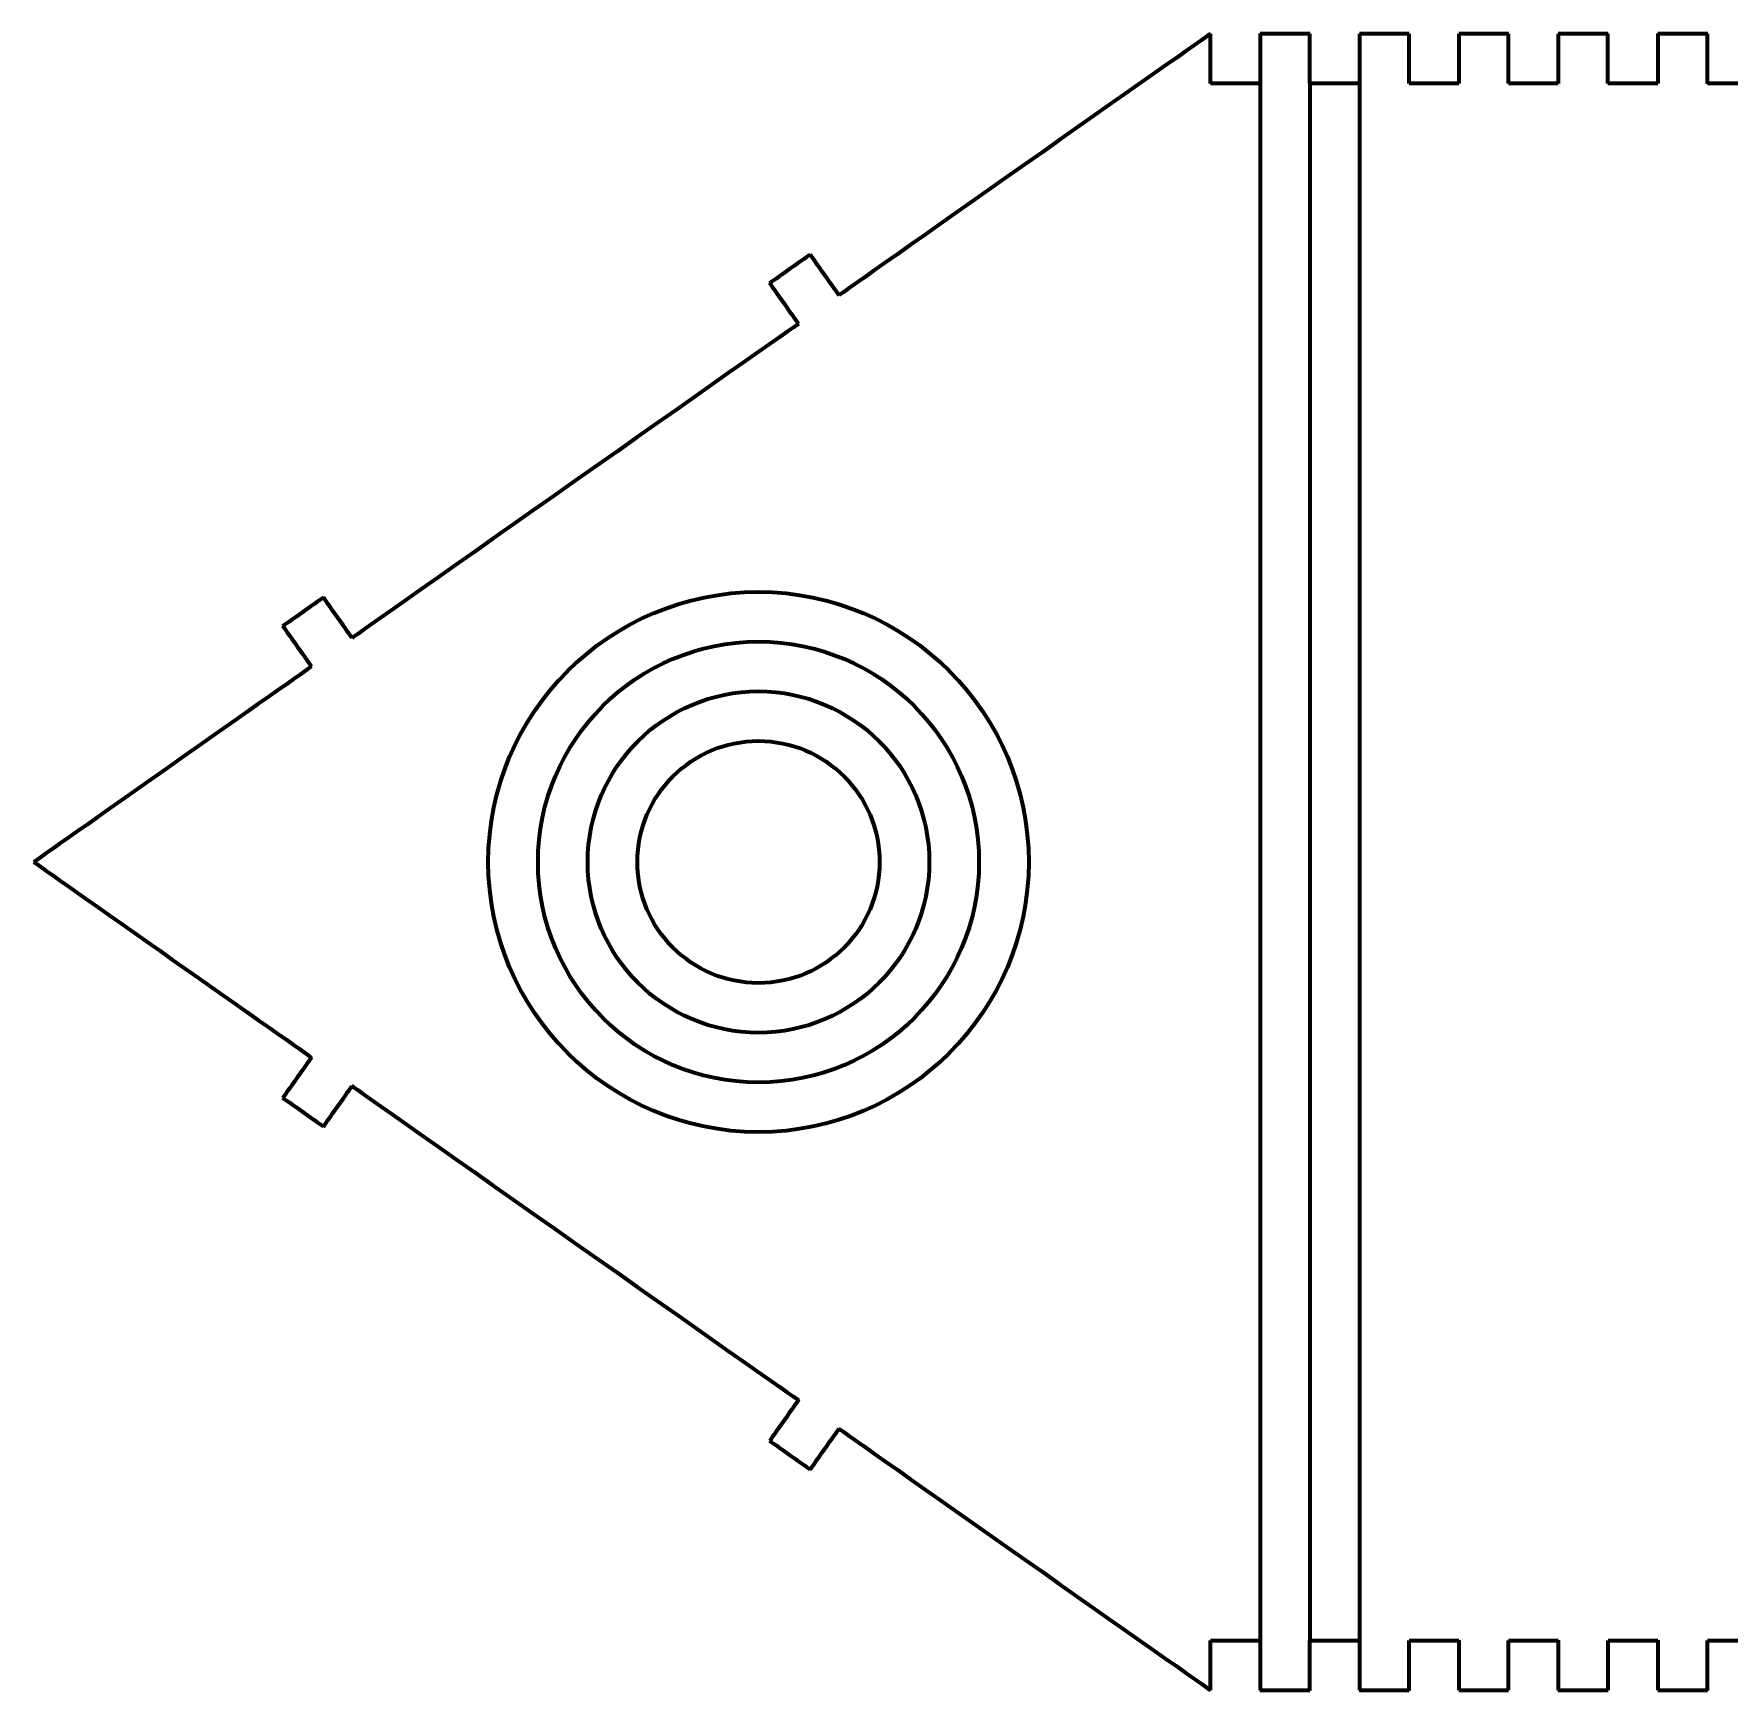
# Model space of a CAD drawing. Header units: centimetres. Extents: x 1569 to 2514, y -799 to -397.
# Drawn here: x 2296.1 to 2391.6, y -690.8 to -597.4 of the extents above; entities that cross this region are included whole.
import ezdxf

# ---------------------------------------------------------------- set-up
doc = ezdxf.new("R2010")
doc.units = ezdxf.units.CM
doc.header["$MEASUREMENT"] = 0
doc.layers.add('layer 1', color=7, linetype='Continuous')

msp = doc.modelspace()

# ---------------------------------------------------------------- linework, layer by layer
at = {"layer": 'layer 1', "lineweight": 80}
for points, knots in [([(2362.413, -597.423), (2362.413, -597.423), (2362.413, -597.423), (2341.498, -612.153), (2341.498, -612.153)], [0.005347594, 0.005347594, 0.005347594, 0.005347594, 0.005347604, 0.010695187, 0.010695187, 0.010695187, 0.010695187]), ([(2368.013, -597.422), (2368.013, -597.422), (2368.013, -597.422), (2365.212, -597.422), (2365.212, -597.422)], [0.973262032, 0.973262032, 0.973262032, 0.973262032, 0.973262042, 0.978609626, 0.978609626, 0.978609626, 0.978609626]), ([(2365.212, -597.422), (2365.212, -597.422), (2365.212, -597.422), (2365.212, -600.222), (2365.212, -600.222)], [0.978609626, 0.978609626, 0.978609626, 0.978609626, 0.978609636, 0.983957219, 0.983957219, 0.983957219, 0.983957219]), ([(2368.013, -600.222), (2368.013, -600.222), (2368.013, -600.222), (2368.013, -597.422), (2368.013, -597.422)], [0.967914439, 0.967914439, 0.967914439, 0.967914439, 0.967914449, 0.973262032, 0.973262032, 0.973262032, 0.973262032]), ([(2373.611, -597.422), (2373.611, -597.422), (2373.611, -597.422), (2370.811, -597.422), (2370.811, -597.422)], [0.951871658, 0.951871658, 0.951871658, 0.951871658, 0.951871668, 0.957219251, 0.957219251, 0.957219251, 0.957219251]), ([(2370.811, -597.422), (2370.811, -597.422), (2370.811, -597.422), (2370.811, -600.222), (2370.811, -600.222)], [0.957219251, 0.957219251, 0.957219251, 0.957219251, 0.957219261, 0.962566845, 0.962566845, 0.962566845, 0.962566845]), ([(2373.611, -600.222), (2373.611, -600.222), (2373.611, -600.222), (2373.611, -597.422), (2373.611, -597.422)], [0.946524064, 0.946524064, 0.946524064, 0.946524064, 0.946524074, 0.951871658, 0.951871658, 0.951871658, 0.951871658]), ([(2379.211, -597.422), (2379.211, -597.422), (2379.211, -597.422), (2376.411, -597.422), (2376.411, -597.422)], [0.930481283, 0.930481283, 0.930481283, 0.930481283, 0.930481293, 0.935828877, 0.935828877, 0.935828877, 0.935828877]), ([(2376.411, -597.422), (2376.411, -597.422), (2376.411, -597.422), (2376.411, -600.222), (2376.411, -600.222)], [0.935828877, 0.935828877, 0.935828877, 0.935828877, 0.935828887, 0.941176471, 0.941176471, 0.941176471, 0.941176471]), ([(2379.211, -600.222), (2379.211, -600.222), (2379.211, -600.222), (2379.211, -597.422), (2379.211, -597.422)], [0.92513369, 0.92513369, 0.92513369, 0.92513369, 0.9251337, 0.930481283, 0.930481283, 0.930481283, 0.930481283]), ([(2384.811, -597.422), (2384.811, -597.422), (2384.811, -597.422), (2382.011, -597.422), (2382.011, -597.422)], [0.909090909, 0.909090909, 0.909090909, 0.909090909, 0.909090919, 0.914438503, 0.914438503, 0.914438503, 0.914438503]), ([(2382.011, -597.422), (2382.011, -597.422), (2382.011, -597.422), (2382.011, -600.222), (2382.011, -600.222)], [0.914438503, 0.914438503, 0.914438503, 0.914438503, 0.914438513, 0.919786096, 0.919786096, 0.919786096, 0.919786096]), ([(2384.811, -600.222), (2384.811, -600.222), (2384.811, -600.222), (2384.811, -597.422), (2384.811, -597.422)], [0.903743316, 0.903743316, 0.903743316, 0.903743316, 0.903743326, 0.909090909, 0.909090909, 0.909090909, 0.909090909]), ([(2390.411, -597.422), (2390.411, -597.422), (2390.411, -597.422), (2387.611, -597.422), (2387.611, -597.422)], [0.887700535, 0.887700535, 0.887700535, 0.887700535, 0.887700545, 0.893048128, 0.893048128, 0.893048128, 0.893048128]), ([(2387.611, -597.422), (2387.611, -597.422), (2387.611, -597.422), (2387.611, -600.222), (2387.611, -600.222)], [0.893048128, 0.893048128, 0.893048128, 0.893048128, 0.893048138, 0.898395722, 0.898395722, 0.898395722, 0.898395722]), ([(2390.411, -600.222), (2390.411, -600.222), (2390.411, -600.222), (2390.411, -597.422), (2390.411, -597.422)], [0.882352941, 0.882352941, 0.882352941, 0.882352941, 0.882352951, 0.887700535, 0.887700535, 0.887700535, 0.887700535]), ([(2365.212, -600.222), (2365.212, -600.222), (2365.212, -600.222), (2362.413, -600.223), (2362.413, -600.223)], [0.983957219, 0.983957219, 0.983957219, 0.983957219, 0.983957229, 0.989304813, 0.989304813, 0.989304813, 0.989304813]), ([(2370.811, -600.222), (2370.811, -600.222), (2370.811, -600.222), (2368.013, -600.222), (2368.013, -600.222)], [0.962566845, 0.962566845, 0.962566845, 0.962566845, 0.962566855, 0.967914439, 0.967914439, 0.967914439, 0.967914439]), ([(2376.411, -600.222), (2376.411, -600.222), (2376.411, -600.222), (2373.611, -600.222), (2373.611, -600.222)], [0.941176471, 0.941176471, 0.941176471, 0.941176471, 0.941176481, 0.946524064, 0.946524064, 0.946524064, 0.946524064]), ([(2382.011, -600.222), (2382.011, -600.222), (2382.011, -600.222), (2379.211, -600.222), (2379.211, -600.222)], [0.919786096, 0.919786096, 0.919786096, 0.919786096, 0.919786106, 0.92513369, 0.92513369, 0.92513369, 0.92513369]), ([(2387.611, -600.222), (2387.611, -600.222), (2387.611, -600.222), (2384.811, -600.222), (2384.811, -600.222)], [0.898395722, 0.898395722, 0.898395722, 0.898395722, 0.898395732, 0.903743316, 0.903743316, 0.903743316, 0.903743316]), ([(2393.211, -600.222), (2393.211, -600.222), (2393.211, -600.222), (2390.411, -600.222), (2390.411, -600.222)], [0.877005348, 0.877005348, 0.877005348, 0.877005348, 0.877005358, 0.882352941, 0.882352941, 0.882352941, 0.882352941]), ([(2339.88, -609.858), (2339.88, -609.858), (2339.88, -609.858), (2337.592, -611.471), (2337.592, -611.471)], [0.016042781, 0.016042781, 0.016042781, 0.016042781, 0.016042791, 0.021390374, 0.021390374, 0.021390374, 0.021390374]), ([(2341.498, -612.153), (2341.498, -612.153), (2341.498, -612.153), (2339.88, -609.858), (2339.88, -609.858)], [0.010695187, 0.010695187, 0.010695187, 0.010695187, 0.010695197, 0.016042781, 0.016042781, 0.016042781, 0.016042781]), ([(2337.592, -611.471), (2337.592, -611.471), (2337.592, -611.471), (2339.208, -613.764), (2339.208, -613.764)], [0.021390374, 0.021390374, 0.021390374, 0.021390374, 0.021390384, 0.026737968, 0.026737968, 0.026737968, 0.026737968]), ([(2339.208, -613.764), (2339.208, -613.764), (2339.208, -613.764), (2314.068, -631.468), (2314.068, -631.468)], [0.026737968, 0.026737968, 0.026737968, 0.026737968, 0.026737978, 0.032085561, 0.032085561, 0.032085561, 0.032085561]), ([(2312.458, -629.184), (2312.458, -629.184), (2312.458, -629.184), (2310.17, -630.797), (2310.17, -630.797)], [0.037433155, 0.037433155, 0.037433155, 0.037433155, 0.037433165, 0.042780749, 0.042780749, 0.042780749, 0.042780749]), ([(2314.068, -631.468), (2314.068, -631.468), (2314.068, -631.468), (2312.458, -629.184), (2312.458, -629.184)], [0.032085561, 0.032085561, 0.032085561, 0.032085561, 0.032085571, 0.037433155, 0.037433155, 0.037433155, 0.037433155]), ([(2310.17, -630.797), (2310.17, -630.797), (2310.17, -630.797), (2311.78, -633.08), (2311.78, -633.08)], [0.042780749, 0.042780749, 0.042780749, 0.042780749, 0.042780759, 0.048128342, 0.048128342, 0.048128342, 0.048128342]), ([(2311.78, -633.08), (2311.78, -633.08), (2311.78, -633.08), (2296.148, -644.088), (2296.148, -644.088)], [0.048128342, 0.048128342, 0.048128342, 0.048128342, 0.048128352, 0.053475936, 0.053475936, 0.053475936, 0.053475936]), ([(2336.963, -637.268), (2336.963, -637.268), (2340.729, -637.268), (2343.783, -640.321), (2343.783, -644.088), (2343.783, -644.088), (2343.783, -647.854), (2340.73, -650.908), (2336.963, -650.908)], [0.2, 0.2, 0.2, 0.2, 0.2, 0.4, 0.4, 0.4, 0.4, 0.6, 0.6, 0.6, 0.6]), ([(2296.148, -644.088), (2296.148, -644.088), (2296.148, -644.088), (2311.78, -655.095), (2311.78, -655.095)], [0.053475936, 0.053475936, 0.053475936, 0.053475936, 0.053475946, 0.058823529, 0.058823529, 0.058823529, 0.058823529]), ([(2336.963, -650.908), (2336.963, -650.908), (2333.197, -650.908), (2330.143, -647.855), (2330.143, -644.088)], [0.6, 0.6, 0.6, 0.6, 0.6, 1, 1, 1, 1]), ([(2311.78, -655.095), (2311.78, -655.095), (2311.78, -655.095), (2310.17, -657.378), (2310.17, -657.378)], [0.058823529, 0.058823529, 0.058823529, 0.058823529, 0.058823539, 0.064171123, 0.064171123, 0.064171123, 0.064171123]), ([(2312.458, -658.991), (2312.458, -658.991), (2312.458, -658.991), (2314.068, -656.707), (2314.068, -656.707)], [0.069518717, 0.069518717, 0.069518717, 0.069518717, 0.069518727, 0.07486631, 0.07486631, 0.07486631, 0.07486631]), ([(2314.068, -656.707), (2314.068, -656.707), (2314.068, -656.707), (2339.208, -674.411), (2339.208, -674.411)], [0.07486631, 0.07486631, 0.07486631, 0.07486631, 0.07486632, 0.080213904, 0.080213904, 0.080213904, 0.080213904]), ([(2310.17, -657.378), (2310.17, -657.378), (2310.17, -657.378), (2312.458, -658.991), (2312.458, -658.991)], [0.064171123, 0.064171123, 0.064171123, 0.064171123, 0.064171133, 0.069518717, 0.069518717, 0.069518717, 0.069518717]), ([(2339.208, -674.411), (2339.208, -674.411), (2339.208, -674.411), (2337.592, -676.704), (2337.592, -676.704)], [0.080213904, 0.080213904, 0.080213904, 0.080213904, 0.080213914, 0.085561497, 0.085561497, 0.085561497, 0.085561497]), ([(2339.88, -678.317), (2339.88, -678.317), (2339.88, -678.317), (2341.498, -676.023), (2341.498, -676.023)], [0.090909091, 0.090909091, 0.090909091, 0.090909091, 0.090909101, 0.096256684, 0.096256684, 0.096256684, 0.096256684]), ([(2341.498, -676.023), (2341.498, -676.023), (2341.498, -676.023), (2362.413, -690.753), (2362.413, -690.753)], [0.096256684, 0.096256684, 0.096256684, 0.096256684, 0.096256694, 0.101604278, 0.101604278, 0.101604278, 0.101604278]), ([(2337.592, -676.704), (2337.592, -676.704), (2337.592, -676.704), (2339.88, -678.317), (2339.88, -678.317)], [0.085561497, 0.085561497, 0.085561497, 0.085561497, 0.085561507, 0.090909091, 0.090909091, 0.090909091, 0.090909091]), ([(2362.413, -690.753), (2362.413, -690.753), (2362.413, -690.753), (2362.413, -687.952), (2362.413, -687.952)], [0.101604278, 0.101604278, 0.101604278, 0.101604278, 0.101604288, 0.106951872, 0.106951872, 0.106951872, 0.106951872]), ([(2362.413, -687.952), (2362.413, -687.952), (2362.413, -687.952), (2365.213, -687.952), (2365.213, -687.952)], [0.106951872, 0.106951872, 0.106951872, 0.106951872, 0.106951882, 0.112299465, 0.112299465, 0.112299465, 0.112299465]), ([(2365.213, -687.952), (2365.213, -687.952), (2365.213, -687.952), (2365.213, -690.752), (2365.213, -690.752)], [0.112299465, 0.112299465, 0.112299465, 0.112299465, 0.112299475, 0.117647059, 0.117647059, 0.117647059, 0.117647059]), ([(2368.014, -690.752), (2368.014, -690.752), (2368.014, -690.752), (2368.014, -687.952), (2368.014, -687.952)], [0.122994652, 0.122994652, 0.122994652, 0.122994652, 0.122994662, 0.128342246, 0.128342246, 0.128342246, 0.128342246]), ([(2368.014, -687.952), (2368.014, -687.952), (2368.014, -687.952), (2370.813, -687.952), (2370.813, -687.952)], [0.128342246, 0.128342246, 0.128342246, 0.128342246, 0.128342256, 0.13368984, 0.13368984, 0.13368984, 0.13368984]), ([(2370.813, -687.952), (2370.813, -687.952), (2370.813, -687.952), (2370.813, -690.752), (2370.813, -690.752)], [0.13368984, 0.13368984, 0.13368984, 0.13368984, 0.13368985, 0.139037433, 0.139037433, 0.139037433, 0.139037433]), ([(2373.613, -690.752), (2373.613, -690.752), (2373.613, -690.752), (2373.613, -687.952), (2373.613, -687.952)], [0.144385027, 0.144385027, 0.144385027, 0.144385027, 0.144385037, 0.14973262, 0.14973262, 0.14973262, 0.14973262]), ([(2373.613, -687.952), (2373.613, -687.952), (2373.613, -687.952), (2376.413, -687.952), (2376.413, -687.952)], [0.14973262, 0.14973262, 0.14973262, 0.14973262, 0.14973263, 0.155080214, 0.155080214, 0.155080214, 0.155080214]), ([(2376.413, -687.952), (2376.413, -687.952), (2376.413, -687.952), (2376.413, -690.752), (2376.413, -690.752)], [0.155080214, 0.155080214, 0.155080214, 0.155080214, 0.155080224, 0.160427807, 0.160427807, 0.160427807, 0.160427807]), ([(2379.213, -690.752), (2379.213, -690.752), (2379.213, -690.752), (2379.213, -687.952), (2379.213, -687.952)], [0.165775401, 0.165775401, 0.165775401, 0.165775401, 0.165775411, 0.171122995, 0.171122995, 0.171122995, 0.171122995]), ([(2379.213, -687.952), (2379.213, -687.952), (2379.213, -687.952), (2382.013, -687.952), (2382.013, -687.952)], [0.171122995, 0.171122995, 0.171122995, 0.171122995, 0.171123005, 0.176470588, 0.176470588, 0.176470588, 0.176470588]), ([(2382.013, -687.952), (2382.013, -687.952), (2382.013, -687.952), (2382.013, -690.752), (2382.013, -690.752)], [0.176470588, 0.176470588, 0.176470588, 0.176470588, 0.176470598, 0.181818182, 0.181818182, 0.181818182, 0.181818182]), ([(2384.812, -690.752), (2384.812, -690.752), (2384.812, -690.752), (2384.812, -687.952), (2384.812, -687.952)], [0.187165775, 0.187165775, 0.187165775, 0.187165775, 0.187165785, 0.192513369, 0.192513369, 0.192513369, 0.192513369]), ([(2384.812, -687.952), (2384.812, -687.952), (2384.812, -687.952), (2387.613, -687.952), (2387.613, -687.952)], [0.192513369, 0.192513369, 0.192513369, 0.192513369, 0.192513379, 0.197860963, 0.197860963, 0.197860963, 0.197860963]), ([(2387.613, -687.952), (2387.613, -687.952), (2387.613, -687.952), (2387.613, -690.752), (2387.613, -690.752)], [0.197860963, 0.197860963, 0.197860963, 0.197860963, 0.197860973, 0.203208556, 0.203208556, 0.203208556, 0.203208556]), ([(2390.413, -690.752), (2390.413, -690.752), (2390.413, -690.752), (2390.413, -687.952), (2390.413, -687.952)], [0.20855615, 0.20855615, 0.20855615, 0.20855615, 0.20855616, 0.213903743, 0.213903743, 0.213903743, 0.213903743]), ([(2390.413, -687.952), (2390.413, -687.952), (2390.413, -687.952), (2393.212, -687.952), (2393.212, -687.952)], [0.213903743, 0.213903743, 0.213903743, 0.213903743, 0.213903753, 0.219251337, 0.219251337, 0.219251337, 0.219251337]), ([(2365.213, -690.752), (2365.213, -690.752), (2365.213, -690.752), (2368.014, -690.752), (2368.014, -690.752)], [0.117647059, 0.117647059, 0.117647059, 0.117647059, 0.117647069, 0.122994652, 0.122994652, 0.122994652, 0.122994652]), ([(2370.813, -690.752), (2370.813, -690.752), (2370.813, -690.752), (2373.613, -690.752), (2373.613, -690.752)], [0.139037433, 0.139037433, 0.139037433, 0.139037433, 0.139037443, 0.144385027, 0.144385027, 0.144385027, 0.144385027]), ([(2376.413, -690.752), (2376.413, -690.752), (2376.413, -690.752), (2379.213, -690.752), (2379.213, -690.752)], [0.160427807, 0.160427807, 0.160427807, 0.160427807, 0.160427817, 0.165775401, 0.165775401, 0.165775401, 0.165775401]), ([(2382.013, -690.752), (2382.013, -690.752), (2382.013, -690.752), (2384.812, -690.752), (2384.812, -690.752)], [0.181818182, 0.181818182, 0.181818182, 0.181818182, 0.181818192, 0.187165775, 0.187165775, 0.187165775, 0.187165775]), ([(2387.613, -690.752), (2387.613, -690.752), (2387.613, -690.752), (2390.413, -690.752), (2390.413, -690.752)], [0.203208556, 0.203208556, 0.203208556, 0.203208556, 0.203208566, 0.20855615, 0.20855615, 0.20855615, 0.20855615])]:
    msp.add_open_spline(points, degree=3, knots=knots, dxfattribs=at)
for points in [[(2362.413, -600.223), (2362.413, -600.223), (2362.413, -597.423), (2362.413, -597.423)], [(2330.143, -644.088), (2330.143, -640.322), (2333.196, -637.268), (2336.963, -637.268)]]:
    msp.add_open_spline(points, degree=3, dxfattribs=at)
at = {"layer": 'layer 1', "color": 242, "lineweight": 80}
for points in [[(2365.213, -600.223), (2365.213, -600.223), (2365.213, -687.953), (2365.213, -687.953)], [(2368.014, -600.223), (2368.014, -600.223), (2368.014, -687.953), (2368.014, -687.953)], [(2370.813, -600.223), (2370.813, -600.223), (2370.813, -687.953), (2370.813, -687.953)], [(2346.582, -644.088), (2346.582, -649.391), (2342.267, -653.707), (2336.962, -653.707)], [(2349.382, -644.088), (2349.382, -650.936), (2343.811, -656.507), (2336.963, -656.507)], [(2352.183, -644.088), (2352.183, -652.479), (2345.355, -659.307), (2336.963, -659.307)]]:
    msp.add_open_spline(points, degree=3, dxfattribs=at)
for points, knots in [([(2336.963, -659.307), (2336.963, -659.307), (2328.57, -659.307), (2321.743, -652.48), (2321.743, -644.088), (2321.743, -644.088), (2321.743, -635.696), (2328.569, -628.868), (2336.963, -628.868)], [0.2, 0.2, 0.2, 0.2, 0.2, 0.4, 0.4, 0.4, 0.4, 0.6, 0.6, 0.6, 0.6]), ([(2336.963, -628.868), (2336.963, -628.868), (2345.355, -628.869), (2352.183, -635.696), (2352.183, -644.088)], [0.6, 0.6, 0.6, 0.6, 0.6, 1, 1, 1, 1]), ([(2336.963, -656.507), (2336.963, -656.507), (2330.115, -656.507), (2324.543, -650.936), (2324.543, -644.088), (2324.543, -644.088), (2324.543, -637.239), (2330.114, -631.668), (2336.963, -631.668), (2336.963, -631.668), (2343.811, -631.668), (2349.382, -637.24), (2349.382, -644.088)], [0.2, 0.2, 0.2, 0.2, 0.2, 0.4, 0.4, 0.4, 0.4, 0.6, 0.6, 0.6, 0.6, 1, 1, 1, 1]), ([(2336.962, -653.707), (2336.962, -653.707), (2331.659, -653.707), (2327.343, -649.392), (2327.343, -644.088), (2327.343, -644.088), (2327.343, -638.783), (2331.657, -634.468), (2336.962, -634.468)], [0.2, 0.2, 0.2, 0.2, 0.2, 0.4, 0.4, 0.4, 0.4, 0.6, 0.6, 0.6, 0.6]), ([(2336.962, -634.468), (2336.962, -634.468), (2342.267, -634.468), (2346.582, -638.783), (2346.582, -644.088)], [0.6, 0.6, 0.6, 0.6, 0.6, 1, 1, 1, 1])]:
    msp.add_open_spline(points, degree=3, knots=knots, dxfattribs=at)

doc.saveas('drawing.dxf')
